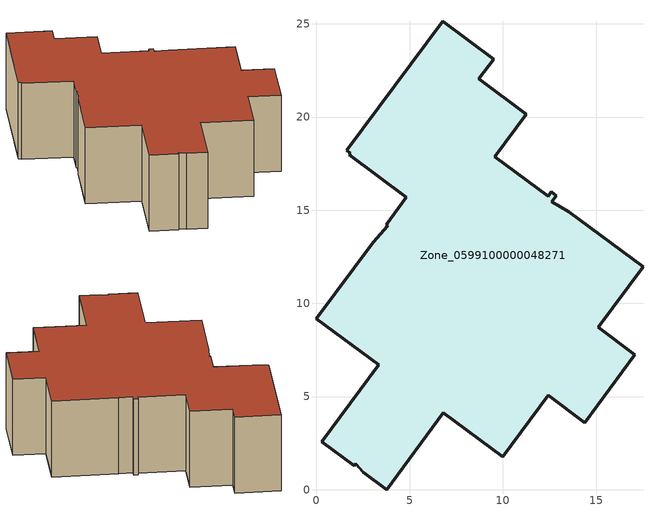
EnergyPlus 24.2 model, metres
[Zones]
Zone_0599100000048271
 floor ground (C_G): 1.81,18.07 1.63,18.23 6.76,25.14 9.5,23.11 8.71,22.05 11.27,20.16 9.57,17.87 12.43,15.75 12.61,15.99 12.88,15.79 12.62,15.44 13.54,14.92 17.52,11.97 15.12,8.71 17.09,7.25 14.4,3.6 12.42,5.07 10,1.78 6.81,4.13 3.76,0 2.51,0.93 2.11,1.4 2.02,1.28 0.28,2.57 3.34,6.71 0,9.18 3.05,13.29 3.81,14.16 3.73,14.22 4.83,15.69 1.75,17.99 z1.6
 wall outside (C_F): 0,9.18 3.34,6.71 0.28,2.57 2.02,1.28 2.11,1.4 2.51,0.93 3.76,0 6.81,4.13 10,1.78 12.42,5.07 14.4,3.6 17.09,7.25 15.12,8.71 17.52,11.97 13.54,14.92 12.62,15.44 12.88,15.79 12.61,15.99 12.43,15.75 9.57,17.87 11.27,20.16 8.71,22.05 9.5,23.11 6.76,25.14 1.63,18.23 1.81,18.07 1.75,17.99 4.83,15.69 3.73,14.22 3.81,14.16 3.05,13.29 0,9.18 z1.6:7.78
 roof outside (C_R): 1.63,18.23 1.81,18.07 1.75,17.99 4.83,15.69 3.73,14.22 3.81,14.16 3.05,13.29 0,9.18 3.34,6.71 0.28,2.57 2.02,1.28 2.11,1.4 2.51,0.93 3.76,0 6.81,4.13 10,1.78 12.42,5.07 14.4,3.6 17.09,7.25 15.12,8.71 17.52,11.97 13.54,14.92 12.62,15.44 12.88,15.79 12.61,15.99 12.43,15.75 9.57,17.87 11.27,20.16 8.71,22.05 9.5,23.11 6.76,25.14 z7.78
[BUILDING]
Pand.0599100000048271: North Axis=0; Terrain=City; Loads Convergence Tolerance Value=0.04; Temperature Convergence Tolerance Value=0.4; Solar Distribution=FullExterior; Maximum Number of Warmup Days=25; Minimum Number of Warmup Days=1
[Site:Location]
Rotterdam.The.Hague.AP_ZH_NLD Design_Conditions: Latitude=51.96; Longitude=4.45; Time Zone=1; Elevation=-4.5
[SITE:GROUNDTEMPERATURE:BUILDINGSURFACE]
18, 18, 18, 18, 18, 18, 18, 18, 18, 18, 18, 18
[MATERIAL] Thermal Absorptance=0.9; Solar Absorptance=0.7; Visible Absorptance=0.7
Name | Roughness | Thickness | Conductivity | Density | Specific Heat
G.D.1975-1991 | MediumSmooth | 0.15 | 0.288461 | 540 | 1210
F.D.1975-1991 | Rough | 0.3 | 0.230769 | 1920 | 840
R.D.1975-1991 | MediumRough | 0.2 | 0.153846 | 1500 | 1000
[CONSTRUCTION]
C_G: G.D.1975-1991
C_F: F.D.1975-1991
C_R: R.D.1975-1991
[ZONE]
Zone_0599100000048271: Type=1; Multiplier=1; Ceiling Height=Autocalculate; Volume=Autocalculate; Floor Area=autocalculate; Part of Total Floor Area=Yes
[ZONEINFILTRATION:DESIGNFLOWRATE]
Infil_Zone_0599100000048271: Zone or ZoneList or Space or SpaceList=Zone_0599100000048271; Schedule=AlwaysOn; Design Flow Rate Calculation Method=Flow/Area; Flow Rate per Floor Area=0.0042; Constant Term Coefficient=1; Temperature Term Coefficient=0; Velocity Term Coefficient=0; Velocity Squared Term Coefficient=0
[HVACTEMPLATE:ZONE:IDEALLOADSAIRSYSTEM]
Zone_0599100000048271: Maximum Heating Supply Air Temperature=50; Minimum Cooling Supply Air Temperature=13; Maximum Heating Supply Air Humidity Ratio=0.0156; Minimum Cooling Supply Air Humidity Ratio=0.0077; Heating Limit=NoLimit; Cooling Limit=NoLimit; Dehumidification Control Type=ConstantSensibleHeatRatio; Cooling Sensible Heat Ratio=0.7; Dehumidification Setpoint=60; Humidification Control Type=None; Humidification Setpoint=30; Outdoor Air Method=None; Outdoor Air Flow Rate per Person=0.00944; Outdoor Air Flow Rate per Zone Floor Area=0; Outdoor Air Flow Rate per Zone=0; Demand Controlled Ventilation Type=None; Outdoor Air Economizer Type=NoEconomizer; Heat Recovery Type=None; Sensible Heat Recovery Effectiveness=0.7; Latent Heat Recovery Effectiveness=0.65
[ZONECONTROL:THERMOSTAT]
ThermostatControl_Zone_0599100000048271: Zone or ZoneList=Zone_0599100000048271; Control Type Schedule=DualSetpointControlType; Control 1=Thermostat_Zone_0599100000048271; Temperature Difference Between Cutout And Setpoint=0
[THERMOSTATSETPOINT:DUALSETPOINT]
Thermostat_Zone_0599100000048271: Heating Setpoint Temperature Schedule=HeatingSetpoint_Zone_0599100000048271; Cooling Setpoint Temperature Schedule=CoolingSetpoint_Zone_0599100000048271
[SCHEDULE:COMPACT]
HeatingSetpoint_Zone_0599100000048271: Through: 12/31, For: AllDays, Until: 24:00, 21
CoolingSetpoint_Zone_0599100000048271: Through: 12/31, For: AllDays, Until: 24:00, 24
DualSetpointControlType: Through: 12/31, For: AllDays, Until: 24:00, 4
AlwaysOn: Through: 12/31, For: AllDays, Until: 24:00, 1
